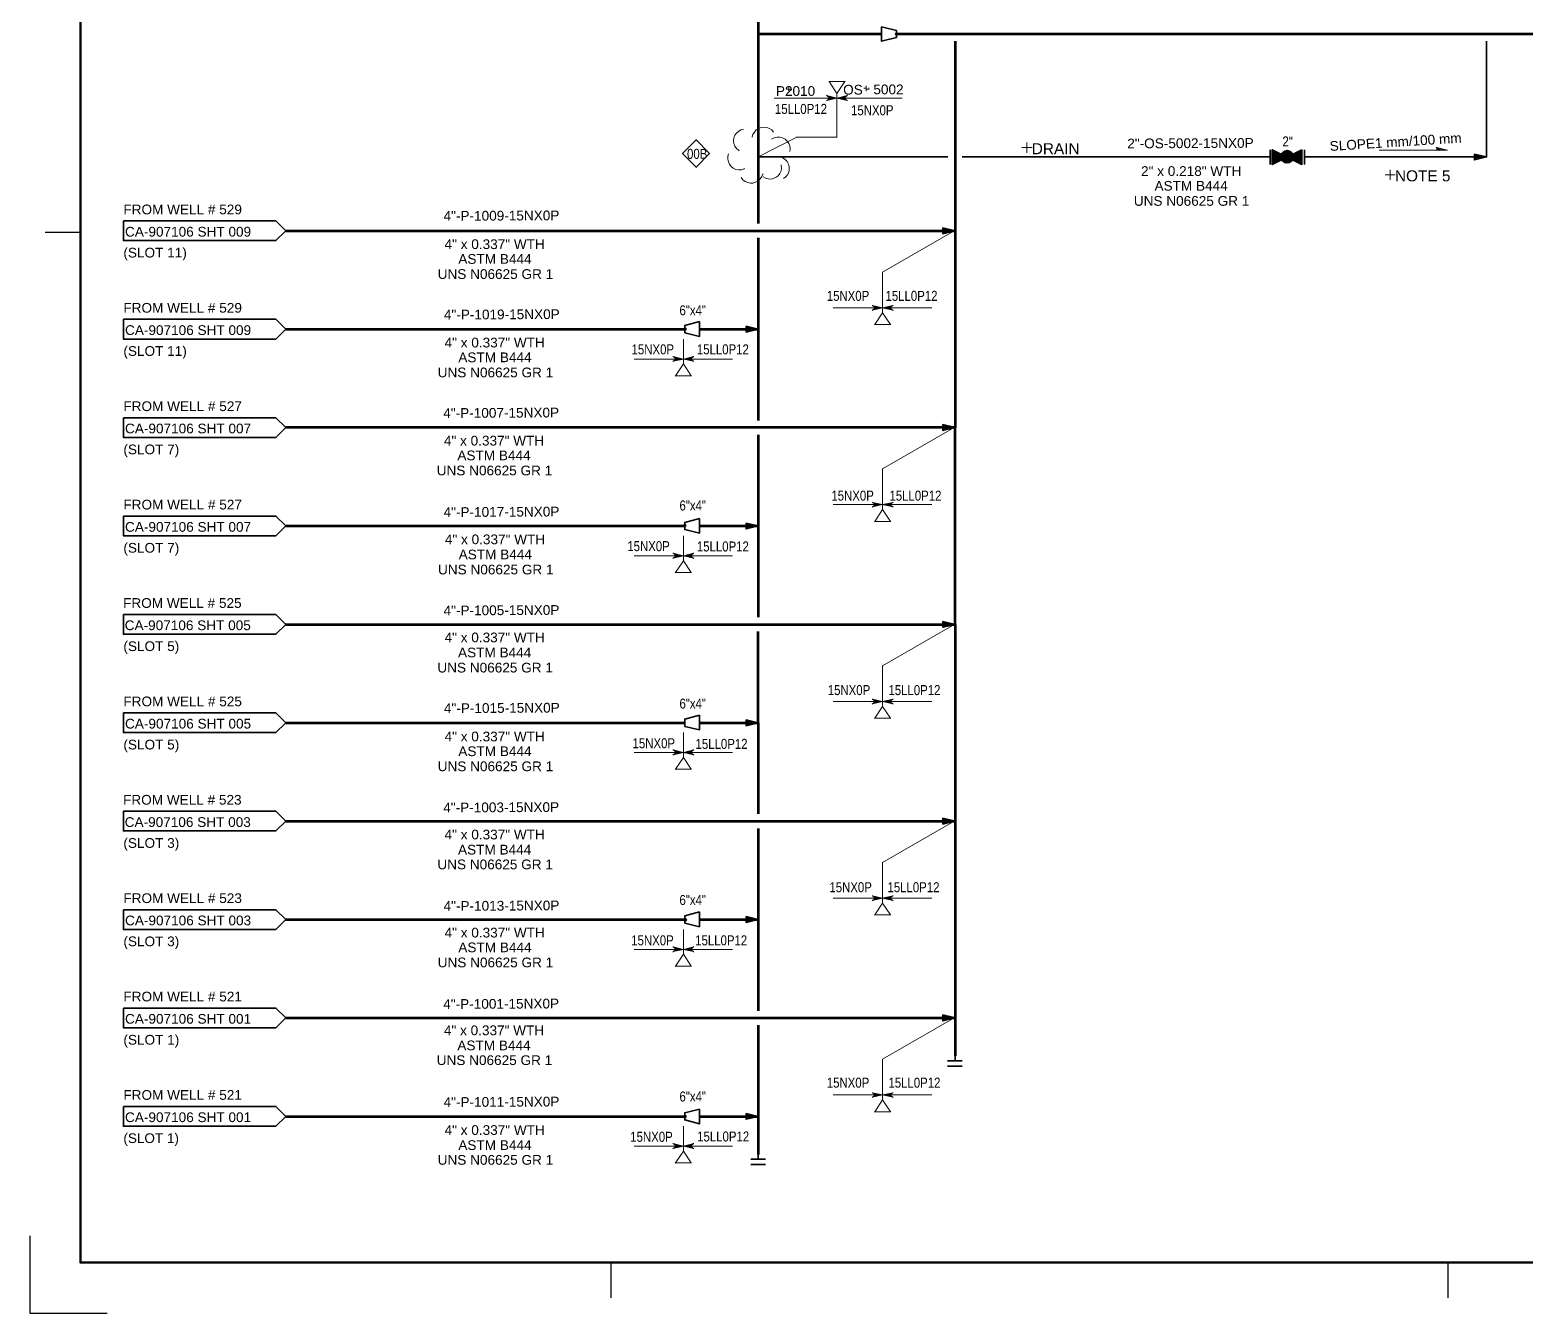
# Model space of a CAD drawing. Header units: millimetres. Extents: x 0 to 1016, y 0 to 711.
# Drawn here: x 0 to 385.9, y 0.2 to 331.4 of the extents above; entities that cross this region are included whole.
import ezdxf

# ---------------------------------------------------------------- set-up
doc = ezdxf.new("R2010")
doc.units = ezdxf.units.MM
for name, color, linetype in [('PDF_Geometry', 7, 'Continuous'), ('PDF_Solid Fills', 7, 'Continuous'), ('PDF_Text', 7, 'Continuous')]:
    doc.layers.add(name, color=color, linetype=linetype)
doc.styles.add('PDF Arial Narrow', font='ARIALN.TTF')
doc.styles.add('PDF Helvetica', font='arial.ttf')

msp = doc.modelspace()

# ---------------------------------------------------------------- hatches: boundary and pattern name
at = {"layer": 'PDF_Solid Fills', "transparency": 33554559}
for points in [[(323.1, 297.93), (320.64, 296.66), (320.64, 300.47), (323.1, 299.29), (322.93, 298.86), (322.93, 298.36)], [(323.1, 297.93), (322.93, 298.36), (322.93, 298.86), (323.1, 299.29), (324.45, 298.61)], [(323.1, 299.29), (323.35, 299.71), (323.77, 300.05), (324.28, 300.22), (324.7, 300.22), (325.21, 300.05), (325.64, 299.71), (325.89, 299.29), (324.45, 298.61)], [(323.26, 299.2), (323.1, 298.78), (323.1, 298.36), (323.26, 298.02), (323.94, 298.36), (323.86, 298.61), (323.94, 298.86)], [(325.89, 297.93), (325.64, 297.51), (325.21, 297.17), (324.7, 297), (324.28, 297), (323.77, 297.17), (323.35, 297.51), (323.1, 297.93), (324.45, 298.61)], [(325.04, 298.86), (324.79, 299.12), (324.45, 299.2), (324.2, 299.12), (323.94, 298.86), (323.26, 299.2), (323.6, 299.63), (324.03, 299.88), (324.45, 299.96), (324.96, 299.88), (325.38, 299.63), (325.72, 299.2)], [(323.94, 298.36), (324.2, 298.1), (324.45, 298.02), (324.79, 298.1), (325.04, 298.36), (325.72, 298.02), (325.38, 297.59), (324.96, 297.34), (324.45, 297.26), (324.03, 297.34), (323.6, 297.59), (323.26, 298.02)], [(325.04, 298.86), (324.45, 298.61), (323.94, 298.86), (324.2, 299.12), (324.45, 299.2), (324.79, 299.12)], [(324.45, 298.61), (323.94, 298.36), (324.2, 298.1), (324.45, 298.02), (324.79, 298.1), (325.04, 298.36)], [(325.89, 299.29), (326.06, 298.86), (326.06, 298.36), (325.89, 297.93), (324.45, 298.61)], [(325.72, 298.02), (325.89, 298.36), (325.89, 298.78), (325.72, 299.2), (325.04, 298.86), (325.13, 298.61), (325.04, 298.36)], [(325.89, 297.93), (328.26, 296.66), (328.26, 300.47), (325.89, 299.29), (326.06, 298.86), (326.06, 298.36)]]:
    msp.add_hatch(color=256, dxfattribs=at).paths.add_polyline_path(points)
at = {"layer": 'PDF_Solid Fills', "true_color": 0xffffff, "transparency": 33554559}
msp.add_hatch(color=7, dxfattribs=at).paths.add_polyline_path([(325.89, 297.93), (325.64, 297.51), (325.21, 297.17), (324.7, 297), (324.28, 297), (323.77, 297.17), (323.35, 297.51), (323.1, 297.93), (324.45, 298.61)])

# ---------------------------------------------------------------- linework, layer by layer
at = {"layer": 'PDF_Geometry', "lineweight": 50}
msp.add_lwpolyline([(1002.98, 698.16), (13.04, 698.16), (13.04, 13.19), (1002.98, 13.19)], close=True, dxfattribs=at)
at = {"layer": 'PDF_Geometry', "lineweight": 70}
for points in [[(187.96, 431.96), (187.96, 330.36), (219.8, 330.36)], [(187.96, 330.36), (187.96, 298.61), (187.96, 281.42)], [(223.61, 330.36), (406.41, 330.36), (406.41, 142.4), (496.58, 142.4)], [(238.77, 328.5), (238.77, 279.56)], [(66.04, 279.56), (238.77, 279.56), (238.77, 228.76), (66.04, 228.76)], [(187.96, 277.7), (187.96, 254.16)], [(66.04, 254.16), (169, 254.16)], [(172.81, 254.16), (187.96, 254.16), (187.96, 230.62)], [(66.04, 177.96), (238.77, 177.96), (238.77, 228.76)], [(187.96, 226.9), (187.96, 203.36)], [(66.04, 203.36), (169, 203.36)], [(172.81, 203.36), (187.96, 203.36), (187.96, 179.82)], [(238.77, 177.96), (238.77, 127.16)], [(172.81, 152.56), (187.96, 152.56), (187.96, 176.09)], [(66.04, 152.56), (169, 152.56)], [(187.96, 152.56), (187.96, 129.02)], [(66.04, 127.16), (238.77, 127.16), (238.77, 76.35), (238.77, 66.53)], [(187.96, 125.29), (187.96, 101.76)], [(66.04, 101.76), (169, 101.76)], [(172.81, 101.76), (187.96, 101.76), (187.96, 78.22)], [(66.04, 76.35), (238.77, 76.35)], [(187.96, 74.49), (187.96, 50.95)], [(66.04, 50.95), (169, 50.95)], [(172.81, 50.95), (187.96, 50.95), (187.96, 41.13)]]:
    msp.add_lwpolyline(points, dxfattribs=at)
at = {"layer": 'PDF_Geometry', "lineweight": 35}
for points in [[(219.8, 332.22), (219.8, 328.5), (223.61, 329.43), (223.61, 331.29)], [(223.86, 330.36), (223.78, 330.19), (223.61, 330.11), (223.44, 330.19), (223.36, 330.36), (223.44, 330.53), (223.61, 330.61), (223.78, 330.53)], [(188.05, 298.61), (187.96, 298.53), (187.88, 298.61), (187.96, 298.69)], [(188.05, 298.61), (187.96, 298.53), (187.88, 298.53), (187.88, 298.69), (187.96, 298.69)], [(328.26, 300.47), (320.64, 296.66), (320.64, 300.47), (328.26, 296.66)], [(372.8, 299.37), (372.8, 297.85), (375.93, 298.61)], [(24.13, 282.1), (63.5, 282.1), (66.04, 279.56), (63.5, 277.02), (24.13, 277.02)], [(235.63, 280.32), (235.63, 278.8), (238.77, 279.56)], [(238.85, 279.56), (238.77, 279.47), (238.68, 279.47), (238.68, 279.64), (238.77, 279.64)], [(238.85, 279.56), (238.77, 279.47), (238.68, 279.56), (238.77, 279.64)], [(24.13, 256.7), (63.5, 256.7), (66.04, 254.16), (63.5, 251.62), (24.13, 251.62)], [(172.81, 256.11), (172.81, 252.3), (169, 253.23), (169, 255.09)], [(184.83, 254.92), (184.83, 253.4), (187.96, 254.16)], [(169.34, 254.16), (169.25, 253.99), (169.08, 253.9), (168.91, 253.99), (168.83, 254.16), (168.91, 254.33), (169.08, 254.41), (169.25, 254.33)], [(169.08, 254.16), (169, 254.07), (168.91, 254.16), (169, 254.24)], [(188.05, 254.16), (187.96, 254.07), (187.88, 254.07), (187.88, 254.24), (187.96, 254.24)], [(188.05, 254.16), (187.96, 254.07), (187.88, 254.16), (187.96, 254.24)], [(24.13, 231.3), (63.5, 231.3), (66.04, 228.76), (63.5, 226.22), (24.13, 226.22)], [(235.63, 229.52), (235.63, 228), (238.77, 228.76)], [(238.85, 228.76), (238.77, 228.67), (238.68, 228.67), (238.68, 228.84), (238.77, 228.84)], [(238.85, 228.76), (238.77, 228.67), (238.68, 228.76), (238.77, 228.84)], [(24.13, 205.9), (63.5, 205.9), (66.04, 203.36), (63.5, 200.82), (24.13, 200.82)], [(172.81, 205.31), (172.81, 201.5), (169, 202.43), (169, 204.29)], [(169.25, 203.44), (169.17, 203.27), (169, 203.19), (168.83, 203.27), (168.74, 203.44), (168.83, 203.61), (169, 203.7), (169.17, 203.61)], [(169.08, 203.36), (169, 203.27), (168.91, 203.36), (169, 203.44)], [(184.83, 204.12), (184.83, 202.6), (187.96, 203.36)], [(188.05, 203.36), (187.96, 203.27), (187.88, 203.36), (187.96, 203.44)], [(24.13, 180.5), (63.5, 180.5), (66.04, 177.96), (63.5, 175.42), (24.13, 175.42)], [(235.63, 178.72), (235.63, 177.2), (238.77, 177.96)], [(238.85, 177.96), (238.77, 177.87), (238.68, 177.96), (238.77, 178.04)], [(238.85, 177.96), (238.77, 177.87), (238.68, 177.87), (238.68, 178.04), (238.77, 178.04)], [(24.13, 155.1), (63.5, 155.1), (66.04, 152.56), (63.5, 150.02), (24.13, 150.02)], [(172.81, 154.5), (172.81, 150.69), (169, 151.63), (169, 153.49)], [(169.08, 152.56), (169, 152.47), (168.91, 152.56), (169, 152.64)], [(184.83, 153.32), (184.83, 151.79), (187.96, 152.56)], [(188.05, 152.56), (187.96, 152.47), (187.88, 152.56), (187.96, 152.64)], [(24.13, 129.7), (63.5, 129.7), (66.04, 127.16), (63.5, 124.62), (24.13, 124.62)], [(235.63, 127.92), (235.63, 126.39), (238.77, 127.16)], [(238.85, 127.16), (238.77, 127.07), (238.68, 127.07), (238.68, 127.24), (238.77, 127.24)], [(238.85, 127.16), (238.77, 127.07), (238.68, 127.16), (238.77, 127.24)], [(24.13, 104.3), (63.5, 104.3), (66.04, 101.76), (63.5, 99.22), (24.13, 99.22)], [(169.42, 101.67), (169.34, 101.5), (169.17, 101.42), (169, 101.5), (168.91, 101.67), (169, 101.84), (169.17, 101.92), (169.34, 101.84)], [(169.08, 101.76), (169, 101.67), (168.91, 101.76), (169, 101.84)], [(172.81, 103.7), (172.81, 99.89), (169, 100.82), (169, 102.69)], [(184.83, 102.52), (184.83, 100.99), (187.96, 101.76)], [(188.05, 101.76), (187.96, 101.67), (187.88, 101.67), (187.88, 101.84), (187.96, 101.84)], [(188.05, 101.76), (187.96, 101.67), (187.88, 101.76), (187.96, 101.84)], [(24.13, 78.89), (63.5, 78.89), (66.04, 76.35), (63.5, 73.81), (24.13, 73.81)], [(235.63, 77.12), (235.63, 75.59), (238.77, 76.35)], [(238.85, 76.35), (238.77, 76.27), (238.68, 76.35), (238.77, 76.44)], [(238.85, 76.35), (238.77, 76.27), (238.68, 76.27), (238.68, 76.44), (238.77, 76.44)], [(24.13, 53.49), (63.5, 53.49), (66.04, 50.95), (63.5, 48.41), (24.13, 48.41)], [(169.34, 50.95), (169.25, 50.7), (168.91, 50.7), (168.83, 50.95), (168.91, 51.12), (169.08, 51.21), (169.25, 51.12)], [(169.08, 50.95), (169, 50.87), (168.91, 50.95), (169, 51.04)], [(172.81, 52.82), (172.81, 49.01), (169, 50.02), (169, 51.89)], [(184.83, 51.72), (184.83, 50.19), (187.96, 50.95)], [(188.05, 50.95), (187.96, 50.87), (187.88, 50.95), (187.96, 51.04)]]:
    msp.add_lwpolyline(points, close=True, dxfattribs=at)
for points in [[(187.96, 330.36), (187.96, 330.36)], [(219.8, 330.36), (219.8, 330.36)], [(223.61, 330.36), (223.61, 330.36)], [(328.94, 298.61), (330.21, 298.61), (375.93, 298.61), (375.93, 328.5)], [(187.96, 298.61), (187.96, 298.61)], [(187.96, 298.61), (236.9, 298.61)], [(187.96, 298.61), (187.96, 298.61)], [(320.05, 298.61), (318.78, 298.61), (240.63, 298.61)], [(318.78, 298.61), (318.78, 298.61)], [(320.05, 300.47), (320.05, 296.66)], [(320.64, 298.61), (320.64, 298.61)], [(328.26, 298.61), (328.26, 298.61)], [(328.94, 296.66), (328.94, 300.47)], [(330.21, 298.61), (330.21, 298.61)], [(238.77, 279.56), (238.77, 279.56)], [(169, 254.16), (169, 254.16)], [(172.81, 254.16), (172.81, 254.16)], [(187.96, 254.16), (187.96, 254.16)], [(238.77, 228.76), (238.77, 228.76)], [(169, 203.36), (169, 203.36)], [(172.81, 203.36), (172.81, 203.36)], [(188.05, 203.36), (187.96, 203.27), (187.88, 203.27), (187.88, 203.44), (187.96, 203.44), (188.13, 203.36)], [(187.96, 203.36), (187.96, 203.36)], [(238.77, 177.96), (238.77, 177.96)], [(169, 152.56), (169, 152.56)], [(172.81, 152.56), (172.81, 152.56)], [(188.05, 152.56), (187.96, 152.47), (187.88, 152.47), (187.88, 152.64), (187.96, 152.64), (188.13, 152.56)], [(187.96, 152.56), (187.96, 152.56)], [(238.77, 127.16), (238.77, 127.16)], [(169, 101.76), (169, 101.76)], [(172.81, 101.76), (172.81, 101.76)], [(187.96, 101.76), (187.96, 101.76)], [(238.77, 76.35), (238.77, 76.35)], [(238.77, 65.26), (238.77, 66.53)], [(238.77, 66.53), (238.77, 66.53)], [(236.82, 65.26), (240.63, 65.26)], [(236.82, 63.91), (240.63, 63.91)], [(238.77, 64.59), (238.77, 64.59)], [(238.77, 64.59), (238.77, 64.59)], [(169, 50.95), (169, 50.95)], [(172.81, 50.95), (172.81, 50.95)], [(188.05, 50.95), (187.96, 50.87), (187.88, 50.87), (187.88, 51.04), (187.96, 51.04), (188.13, 50.95)], [(187.96, 50.95), (187.96, 50.95)], [(186.02, 39.86), (189.83, 39.86)], [(187.96, 39.86), (187.96, 41.13)], [(187.96, 41.13), (187.96, 41.13)], [(187.96, 39.19), (187.96, 39.19)], [(187.96, 39.19), (187.96, 39.19)], [(186.02, 38.51), (189.83, 38.51)]]:
    msp.add_lwpolyline(points, dxfattribs=at)
at = {"layer": 'PDF_Geometry', "color": 7, "lineweight": 9, "true_color": 0xffffff}
for points in [[(195.84, 316.81), (195.84, 315.46)], [(215.82, 316.98), (215.82, 315.63)], [(195.16, 316.14), (195.92, 316.14)], [(196.43, 316.14), (196.43, 316.22)], [(215.23, 316.39), (215.9, 316.39)], [(216.41, 316.39), (216.58, 316.39)], [(256.04, 301.07), (258.66, 301.07)], [(257.31, 302.34), (257.31, 299.71)], [(349.77, 294.04), (352.39, 294.04)], [(351.04, 295.31), (351.04, 292.68)]]:
    msp.add_lwpolyline(points, dxfattribs=at)
at = {"layer": 'PDF_Geometry', "lineweight": 9}
for points in [[(210.32, 318.08), (206.17, 318.08)], [(206.25, 318.08), (208.28, 315.04), (208.37, 314.95)], [(210.4, 318.17), (210.32, 318.08), (208.28, 315.04), (208.28, 313.68)], [(192.11, 313.77), (208.37, 313.77), (208.28, 313.77), (205.66, 314.44)], [(206.42, 313.77), (205.66, 314.44), (205.58, 314.53)], [(208.28, 313.77), (205.66, 313.17), (205.58, 313.17)], [(205.66, 313.17), (206.42, 313.77), (206.51, 313.85)], [(225.13, 313.77), (208.2, 313.77), (208.28, 313.77), (210.91, 314.44)], [(208.28, 303.61), (208.28, 313.77), (210.91, 313.17), (210.99, 313.17)], [(210.91, 313.17), (210.15, 313.77), (210.06, 313.85)], [(210.15, 313.77), (210.91, 314.44), (210.99, 314.53)], [(184.15, 305.81), (183.48, 305.64), (182.88, 305.21), (182.38, 304.79), (181.95, 304.2), (181.7, 303.52), (181.61, 302.76), (181.7, 302.08), (181.95, 301.4), (182.38, 300.81), (182.97, 300.3), (183.05, 300.22)], [(191.94, 305.04), (191.44, 305.64), (190.84, 305.98), (190.17, 306.23), (189.49, 306.31), (188.73, 306.23), (188.05, 305.98), (187.46, 305.64), (187.03, 305.04), (186.61, 304.45), (186.44, 303.77), (186.36, 303.69)], [(171.96, 303.01), (168.41, 299.54), (168.32, 299.46)], [(175.43, 299.54), (171.96, 303.01), (171.88, 303.1)], [(187.96, 298.61), (197.96, 303.69), (198.04, 303.77)], [(196.09, 300.05), (196.18, 300.73), (196.09, 301.49), (195.84, 302.08), (195.42, 302.67), (194.91, 303.18), (194.23, 303.52), (193.55, 303.69), (192.88, 303.69), (192.11, 303.52), (191.52, 303.27), (191.44, 303.18)], [(198.12, 303.69), (208.37, 303.69)], [(365.77, 300.39), (363.06, 301.07), (362.97, 301.07)], [(363.06, 301.07), (363.91, 300.39), (363.99, 300.3)], [(168.41, 299.54), (171.96, 295.99), (172.05, 295.9)], [(171.96, 295.99), (175.43, 299.54), (175.52, 299.63)], [(180.26, 299.46), (180.09, 298.78), (180.09, 298.02), (180.26, 297.34), (180.51, 296.75), (180.94, 296.15), (181.53, 295.73), (182.21, 295.39), (182.88, 295.31), (183.65, 295.31), (184.32, 295.56), (184.41, 295.65)], [(188.05, 298.61), (187.96, 298.53), (187.88, 298.61), (187.96, 298.69), (188.05, 298.61), (188.13, 298.53)], [(194.48, 293.02), (195.08, 293.45), (195.5, 294.04), (195.84, 294.63), (195.92, 295.39), (195.92, 296.07), (195.75, 296.75), (195.42, 297.42), (194.91, 297.93), (194.31, 298.36), (193.64, 298.61), (193.55, 298.69)], [(348.24, 300.39), (365.85, 300.39)], [(183.56, 293.28), (183.98, 292.68), (184.58, 292.26), (185.25, 292.01), (185.93, 291.84), (186.61, 291.84), (187.29, 292.09), (187.96, 292.43), (188.47, 292.94), (188.9, 293.53), (189.15, 294.21), (189.23, 294.29)], [(189.23, 293.45), (189.83, 293.11), (190.5, 292.94), (191.27, 292.85), (191.94, 293.02), (192.62, 293.36), (193.13, 293.78), (193.55, 294.38), (193.89, 295.05), (193.98, 295.73), (193.89, 296.49), (193.89, 296.58)], [(220.05, 268.89), (238.68, 279.64), (238.77, 279.73)], [(220.05, 268.98), (220.05, 259.66), (222.68, 260.26), (222.76, 260.26)], [(207.35, 259.66), (220.14, 259.66), (220.05, 259.66), (217.43, 259.07)], [(220.05, 259.66), (217.43, 260.26), (217.34, 260.26)], [(218.19, 259.66), (217.43, 259.07), (217.34, 258.98)], [(217.43, 260.26), (218.19, 259.66), (218.28, 259.58)], [(217.94, 255.26), (218.02, 255.34), (220.05, 258.39), (220.05, 259.75)], [(232.75, 259.66), (219.97, 259.66), (220.05, 259.66), (222.68, 259.07)], [(222.68, 260.26), (221.83, 259.66), (221.75, 259.58)], [(221.83, 259.66), (222.68, 259.07), (222.76, 258.98)], [(218.02, 255.34), (222.17, 255.34)], [(222.09, 255.34), (220.05, 258.39), (219.97, 258.48)], [(168.66, 251.62), (168.66, 246.45), (166.04, 247.13), (165.95, 247.13)], [(166.04, 247.13), (166.88, 246.45), (166.97, 246.37)], [(168.66, 246.45), (171.28, 247.13), (171.37, 247.13)], [(171.28, 247.13), (170.52, 246.45), (170.44, 246.37)], [(155.96, 246.45), (168.74, 246.45), (168.66, 246.45), (166.04, 245.86)], [(166.88, 246.45), (166.04, 245.86), (165.95, 245.78)], [(166.54, 242.05), (166.63, 242.14), (168.66, 245.18), (168.66, 246.54)], [(181.36, 246.45), (168.58, 246.45), (168.66, 246.45), (171.28, 245.86)], [(170.69, 242.14), (168.66, 245.18), (168.58, 245.27)], [(170.52, 246.45), (171.28, 245.86), (171.37, 245.78)], [(166.63, 242.14), (170.78, 242.14)], [(220.05, 218.09), (238.68, 228.84), (238.77, 228.93)], [(220.05, 218.17), (220.05, 208.86), (222.68, 209.45), (222.76, 209.45)], [(207.35, 208.86), (220.14, 208.86), (220.05, 208.86), (217.43, 208.27)], [(220.05, 208.86), (217.43, 209.45), (217.34, 209.45)], [(218.19, 208.86), (217.43, 208.27), (217.34, 208.18)], [(217.43, 209.45), (218.19, 208.86), (218.28, 208.78)], [(217.94, 204.46), (218.02, 204.54), (220.05, 207.59), (220.05, 208.95)], [(232.75, 208.86), (219.97, 208.86), (220.05, 208.86), (222.68, 208.27)], [(222.68, 209.45), (221.83, 208.86), (221.75, 208.78)], [(221.83, 208.86), (222.68, 208.27), (222.76, 208.18)], [(218.02, 204.54), (222.17, 204.54)], [(222.09, 204.54), (220.05, 207.59), (219.97, 207.68)], [(168.66, 200.82), (168.66, 195.65), (166.04, 196.33), (165.95, 196.33)], [(155.96, 195.65), (168.74, 195.65), (168.66, 195.65), (166.04, 195.06)], [(166.88, 195.65), (166.04, 195.06), (165.95, 194.98)], [(166.04, 196.33), (166.88, 195.65), (166.97, 195.57)], [(166.54, 191.25), (166.63, 191.33), (168.66, 194.38), (168.66, 195.74)], [(181.36, 195.65), (168.58, 195.65), (168.66, 195.65), (171.28, 195.06)], [(170.69, 191.33), (168.66, 194.38), (168.58, 194.47)], [(168.66, 195.65), (171.28, 196.33), (171.37, 196.33)], [(171.28, 196.33), (170.52, 195.65), (170.44, 195.57)], [(170.52, 195.65), (171.28, 195.06), (171.37, 194.98)], [(166.63, 191.33), (170.78, 191.33)], [(220.05, 167.29), (238.68, 178.04), (238.77, 178.13)], [(220.05, 167.37), (220.05, 158.06), (222.68, 158.65), (222.76, 158.65)], [(220.05, 158.06), (217.43, 158.65), (217.34, 158.65)], [(217.43, 158.65), (218.19, 158.06), (218.28, 157.98)], [(222.68, 158.65), (221.83, 158.06), (221.75, 157.98)], [(207.35, 158.06), (220.14, 158.06), (220.05, 158.06), (217.43, 157.47)], [(218.19, 158.06), (217.43, 157.47), (217.34, 157.38)], [(217.94, 153.66), (218.02, 153.74), (220.05, 156.79), (220.05, 158.14)], [(232.75, 158.06), (219.97, 158.06), (220.05, 158.06), (222.68, 157.47)], [(222.09, 153.74), (220.05, 156.79), (219.97, 156.87)], [(221.83, 158.06), (222.68, 157.47), (222.76, 157.38)], [(218.02, 153.74), (222.17, 153.74)], [(168.66, 150.02), (168.66, 144.85), (166.04, 145.53), (165.95, 145.53)], [(155.96, 144.85), (168.74, 144.85), (168.66, 144.85), (166.04, 144.26)], [(166.88, 144.85), (166.04, 144.26), (165.95, 144.17)], [(166.04, 145.53), (166.88, 144.85), (166.97, 144.77)], [(166.54, 140.45), (166.63, 140.53), (168.66, 143.58), (168.66, 144.94)], [(181.36, 144.85), (168.58, 144.85), (168.66, 144.85), (171.28, 144.26)], [(170.69, 140.53), (168.66, 143.58), (168.58, 143.67)], [(168.66, 144.85), (171.28, 145.53), (171.37, 145.53)], [(171.28, 145.53), (170.52, 144.85), (170.44, 144.77)], [(170.52, 144.85), (171.28, 144.26), (171.37, 144.17)], [(166.63, 140.53), (170.78, 140.53)], [(220.05, 116.49), (238.68, 127.24), (238.77, 127.33)], [(220.05, 116.57), (220.05, 107.26), (222.68, 107.85), (222.76, 107.85)], [(207.35, 107.26), (220.14, 107.26), (220.05, 107.26), (217.43, 106.67)], [(220.05, 107.26), (217.43, 107.85), (217.34, 107.85)], [(218.19, 107.26), (217.43, 106.67), (217.34, 106.58)], [(217.43, 107.85), (218.19, 107.26), (218.28, 107.17)], [(217.94, 102.86), (218.02, 102.94), (220.05, 105.99), (220.05, 107.34)], [(232.75, 107.26), (219.97, 107.26), (220.05, 107.26), (222.68, 106.67)], [(222.09, 102.94), (220.05, 105.99), (219.97, 106.07)], [(222.68, 107.85), (221.83, 107.26), (221.75, 107.17)], [(221.83, 107.26), (222.68, 106.67), (222.76, 106.58)], [(218.02, 102.94), (222.17, 102.94)], [(168.66, 99.22), (168.66, 94.05), (166.04, 94.73), (165.95, 94.73)], [(155.96, 94.05), (168.74, 94.05), (168.66, 94.05), (166.04, 93.46)], [(166.88, 94.05), (166.04, 93.46), (165.95, 93.37)], [(166.04, 94.73), (166.88, 94.05), (166.97, 93.97)], [(166.54, 89.65), (166.63, 89.73), (168.66, 92.78), (168.66, 94.14)], [(181.36, 94.05), (168.58, 94.05), (168.66, 94.05), (171.28, 93.46)], [(170.69, 89.73), (168.66, 92.78), (168.58, 92.87)], [(168.66, 94.05), (171.28, 94.73), (171.37, 94.73)], [(171.28, 94.73), (170.52, 94.05), (170.44, 93.97)], [(170.52, 94.05), (171.28, 93.46), (171.37, 93.37)], [(166.63, 89.73), (170.78, 89.73)], [(220.05, 65.69), (238.68, 76.44), (238.77, 76.52)], [(220.05, 65.77), (220.05, 56.46), (222.68, 57.05), (222.76, 57.05)], [(207.35, 56.46), (220.14, 56.46), (220.05, 56.46), (217.43, 55.87)], [(220.05, 56.46), (217.43, 57.05), (217.34, 57.05)], [(218.19, 56.46), (217.43, 55.87), (217.34, 55.78)], [(217.43, 57.05), (218.19, 56.46), (218.28, 56.37)], [(217.94, 52.05), (218.02, 52.14), (220.05, 55.19), (220.05, 56.54)], [(232.75, 56.46), (219.97, 56.46), (220.05, 56.46), (222.68, 55.87)], [(222.09, 52.14), (220.05, 55.19), (219.97, 55.27)], [(222.68, 57.05), (221.83, 56.46), (221.75, 56.37)], [(221.83, 56.46), (222.68, 55.87), (222.76, 55.78)], [(218.02, 52.14), (222.17, 52.14)], [(168.66, 48.41), (168.66, 43.25), (166.04, 43.93), (165.95, 43.93)], [(155.96, 43.25), (168.74, 43.25), (168.66, 43.25), (166.04, 42.66)], [(166.88, 43.25), (166.04, 42.66), (165.95, 42.57)], [(166.04, 43.93), (166.88, 43.25), (166.97, 43.16)], [(166.54, 38.85), (166.63, 38.93), (168.66, 41.98), (168.66, 43.33)], [(181.36, 43.25), (168.58, 43.25), (168.66, 43.25), (171.28, 42.66)], [(168.66, 43.25), (171.28, 43.93), (171.37, 43.93)], [(171.28, 43.93), (170.52, 43.25), (170.44, 43.16)], [(170.52, 43.25), (171.28, 42.66), (171.37, 42.57)], [(166.63, 38.93), (170.78, 38.93)], [(170.69, 38.93), (168.66, 41.98), (168.58, 42.06)]]:
    msp.add_lwpolyline(points, dxfattribs=at)
at = {"layer": 'PDF_Geometry', "lineweight": 18}
for points in [[(363.06, 301.07), (363.06, 300.39)], [(363.06, 300.81), (363.57, 300.39)], [(363.65, 300.73), (365.09, 300.47)]]:
    msp.add_lwpolyline(points, dxfattribs=at)
at = {"layer": 'PDF_Geometry', "lineweight": 25}
for points in [[(13.04, 279.14), (3.98, 279.14)], [(0, 20.13), (0, 0.15), (19.98, 0.15)], [(150.03, 4.13), (150.03, 13.19)], [(366.02, 4.13), (366.02, 13.19)]]:
    msp.add_lwpolyline(points, dxfattribs=at)
at = {"layer": 'PDF_Geometry', "lineweight": 35}
msp.add_circle((324.47, 298.66), 1.59, dxfattribs=at)
at = {"layer": 'PDF_Solid Fills', "lineweight": 9, "transparency": 33554559}
for points in [[(208.28, 313.77), (205.66, 313.17), (205.66, 314.44), (206.42, 313.77)], [(208.28, 313.77), (210.91, 313.17), (210.91, 314.44), (210.15, 313.77)], [(220.05, 259.66), (217.43, 260.26), (217.43, 259.07), (218.19, 259.66)], [(220.05, 259.66), (222.68, 260.26), (222.68, 259.07), (221.83, 259.66)], [(166.04, 245.86), (168.66, 246.45), (166.88, 246.45), (166.04, 247.13)], [(171.28, 245.86), (168.66, 246.45), (170.52, 246.45), (171.28, 247.13)], [(220.05, 208.86), (217.43, 209.45), (217.43, 208.27), (218.19, 208.86)], [(220.05, 208.86), (222.68, 209.45), (222.68, 208.27), (221.83, 208.86)], [(166.04, 195.06), (168.66, 195.65), (166.88, 195.65), (166.04, 196.33)], [(171.28, 195.06), (168.66, 195.65), (170.52, 195.65), (171.28, 196.33)], [(220.05, 158.06), (217.43, 158.65), (217.43, 157.47), (218.19, 158.06)], [(220.05, 158.06), (222.68, 158.65), (222.68, 157.47), (221.83, 158.06)], [(166.04, 144.26), (168.66, 144.85), (166.88, 144.85), (166.04, 145.53)], [(171.28, 144.26), (168.66, 144.85), (170.52, 144.85), (171.28, 145.53)], [(220.05, 107.26), (217.43, 107.85), (217.43, 106.67), (218.19, 107.26)], [(220.05, 107.26), (222.68, 107.85), (222.68, 106.67), (221.83, 107.26)], [(166.04, 93.46), (168.66, 94.05), (166.88, 94.05), (166.04, 94.73)], [(171.28, 93.46), (168.66, 94.05), (170.52, 94.05), (171.28, 94.73)], [(220.05, 56.46), (217.43, 57.05), (217.43, 55.87), (218.19, 56.46)], [(220.05, 56.46), (222.68, 57.05), (222.68, 55.87), (221.83, 56.46)], [(166.04, 42.66), (168.66, 43.25), (166.88, 43.25), (166.04, 43.93)], [(171.28, 42.66), (168.66, 43.25), (170.52, 43.25), (171.28, 43.93)]]:
    msp.add_solid(points, dxfattribs=at)
at = {"layer": 'PDF_Solid Fills', "color": 7, "lineweight": 35, "true_color": 0xffffff, "transparency": 33554559}
msp.add_solid([(324.45, 298.61), (323.94, 298.36), (323.94, 298.86), (323.86, 298.61)], dxfattribs=at)
at = {"layer": 'PDF_Solid Fills', "lineweight": 35, "transparency": 33554559}
for points in [[(324.45, 298.61), (323.94, 298.36), (323.94, 298.86), (323.86, 298.61)], [(325.04, 298.86), (324.45, 298.61), (325.13, 298.61), (325.04, 298.36)], [(375.93, 298.61), (372.8, 299.37), (372.8, 297.85)], [(238.77, 279.56), (235.63, 280.32), (235.63, 278.8)], [(187.96, 254.16), (184.83, 254.92), (184.83, 253.4)], [(238.77, 228.76), (235.63, 229.52), (235.63, 228)], [(187.96, 203.36), (184.83, 204.12), (184.83, 202.6)], [(238.77, 177.96), (235.63, 178.72), (235.63, 177.2)], [(187.96, 152.56), (184.83, 153.32), (184.83, 151.79)], [(238.77, 127.16), (235.63, 127.92), (235.63, 126.39)], [(187.96, 101.76), (184.83, 102.52), (184.83, 100.99)], [(238.77, 76.35), (235.63, 77.12), (235.63, 75.59)], [(187.96, 50.95), (184.83, 51.72), (184.83, 50.19)]]:
    msp.add_solid(points, dxfattribs=at)

# ---------------------------------------------------------------- texts
at = {"layer": 'PDF_Text', "attachment_point": 4}
for s, insert, char_height, style in [('P2010', (192.53, 315.62), 2.51, 'PDF Helvetica'), ('OS', (209.89, 315.96), 2.51, 'PDF Helvetica'), ('5002', (217.68, 316.04), 2.51, 'PDF Helvetica'), ('-', (195.83, 316.24), 2.57, 'PDF Arial Narrow'), ('-', (215.82, 316.41), 2.57, 'PDF Arial Narrow'), ('15LL0P12', (192.28, 311), 2.569, 'PDF Arial Narrow'), ('15NX0P', (211.92, 310.66), 2.569, 'PDF Arial Narrow'), ('DRAIN', (258.57, 300.75), 2.837, 'PDF Helvetica'), ('2"', (323.26, 302.61), 2.569, 'PDF Arial Narrow'), ('00B', (169.59, 299.4), 2.569, 'PDF Arial Narrow'), ('2" x 0.218" WTH', (286.77, 294.96), 2.5098, 'PDF Helvetica'), ('NOTE 5', (352.3, 293.72), 2.837, 'PDF Helvetica'), ('ASTM B444', (290.24, 291.15), 2.51, 'PDF Helvetica'), ('FROM WELL # 529', (24.13, 285.05), 2.5098, 'PDF Helvetica'), ('UNS N06625 GR 1', (284.9, 287.25), 2.5098, 'PDF Helvetica'), ('CA-907106 SHT 009', (24.55, 279.3), 2.5098, 'PDF Helvetica'), ('(SLOT 11)', (24.13, 273.54), 2.51, 'PDF Helvetica'), ('4" x 0.337" WTH', (107.02, 276.08), 2.5098, 'PDF Helvetica'), ('ASTM B444', (110.57, 272.27), 2.51, 'PDF Helvetica'), ('UNS N06625 GR 1', (105.24, 268.37), 2.5098, 'PDF Helvetica'), ('15NX0P', (205.66, 262.74), 2.569, 'PDF Arial Narrow'), ('15LL0P12', (220.81, 262.74), 2.569, 'PDF Arial Narrow'), ('FROM WELL # 529', (24.13, 259.65), 2.5098, 'PDF Helvetica'), ('6"x4"', (167.64, 259.01), 2.569, 'PDF Arial Narrow'), ('CA-907106 SHT 009', (24.55, 253.9), 2.5098, 'PDF Helvetica'), ('4" x 0.337" WTH', (107.02, 250.68), 2.5098, 'PDF Helvetica'), ('(SLOT 11)', (24.13, 248.14), 2.51, 'PDF Helvetica'), ('ASTM B444', (110.57, 246.87), 2.51, 'PDF Helvetica'), ('15NX0P', (155.28, 248.93), 2.569, 'PDF Arial Narrow'), ('15LL0P12', (172.13, 248.93), 2.569, 'PDF Arial Narrow'), ('UNS N06625 GR 1', (105.24, 242.97), 2.5098, 'PDF Helvetica'), ('FROM WELL # 527', (24.13, 234.25), 2.5098, 'PDF Helvetica'), ('CA-907106 SHT 007', (24.55, 228.5), 2.5098, 'PDF Helvetica'), ('(SLOT 7)', (24.13, 222.74), 2.51, 'PDF Helvetica'), ('4" x 0.337" WTH', (106.85, 225.36), 2.5098, 'PDF Helvetica'), ('ASTM B444', (110.32, 221.55), 2.51, 'PDF Helvetica'), ('UNS N06625 GR 1', (104.99, 217.66), 2.5098, 'PDF Helvetica'), ('15NX0P', (206.84, 211.17), 2.569, 'PDF Arial Narrow'), ('15LL0P12', (221.83, 211.17), 2.569, 'PDF Arial Narrow'), ('FROM WELL # 527', (24.13, 208.85), 2.5098, 'PDF Helvetica'), ('6"x4"', (167.64, 208.63), 2.569, 'PDF Arial Narrow'), ('CA-907106 SHT 007', (24.55, 203.1), 2.5098, 'PDF Helvetica'), ('4" x 0.337" WTH', (107.1, 199.88), 2.5098, 'PDF Helvetica'), ('(SLOT 7)', (24.13, 197.34), 2.51, 'PDF Helvetica'), ('ASTM B444', (110.66, 195.98), 2.51, 'PDF Helvetica'), ('15NX0P', (154.18, 198.13), 2.569, 'PDF Arial Narrow'), ('15LL0P12', (172.13, 198.05), 2.569, 'PDF Arial Narrow'), ('UNS N06625 GR 1', (105.33, 192.09), 2.5098, 'PDF Helvetica'), ('FROM WELL # 525', (24.05, 183.45), 2.5098, 'PDF Helvetica'), ('CA-907106 SHT 005', (24.47, 177.7), 2.5098, 'PDF Helvetica'), ('(SLOT 5)', (24.13, 171.94), 2.51, 'PDF Helvetica'), ('4" x 0.337" WTH', (107.02, 174.56), 2.5098, 'PDF Helvetica'), ('ASTM B444', (110.49, 170.67), 2.51, 'PDF Helvetica'), ('UNS N06625 GR 1', (105.16, 166.77), 2.5098, 'PDF Helvetica'), ('15NX0P', (205.91, 160.97), 2.569, 'PDF Arial Narrow'), ('15LL0P12', (221.57, 160.97), 2.569, 'PDF Arial Narrow'), ('FROM WELL # 525', (24.13, 158.05), 2.5098, 'PDF Helvetica'), ('6"x4"', (167.64, 157.49), 2.569, 'PDF Arial Narrow'), ('CA-907106 SHT 005', (24.55, 152.3), 2.5098, 'PDF Helvetica'), ('(SLOT 5)', (24.13, 146.54), 2.51, 'PDF Helvetica'), ('4" x 0.337" WTH', (107.02, 148.99), 2.5098, 'PDF Helvetica'), ('15NX0P', (155.53, 147.25), 2.569, 'PDF Arial Narrow'), ('15LL0P12', (171.79, 147.08), 2.569, 'PDF Arial Narrow'), ('ASTM B444', (110.57, 145.18), 2.51, 'PDF Helvetica'), ('UNS N06625 GR 1', (105.24, 141.29), 2.5098, 'PDF Helvetica'), ('FROM WELL # 523', (24.05, 132.65), 2.5098, 'PDF Helvetica'), ('CA-907106 SHT 003', (24.47, 126.9), 2.5098, 'PDF Helvetica'), ('4" x 0.337" WTH', (107.02, 123.68), 2.5098, 'PDF Helvetica'), ('(SLOT 3)', (24.13, 121.14), 2.51, 'PDF Helvetica'), ('ASTM B444', (110.49, 119.78), 2.51, 'PDF Helvetica'), ('UNS N06625 GR 1', (105.16, 115.97), 2.5098, 'PDF Helvetica'), ('FROM WELL # 523', (24.13, 107.25), 2.5098, 'PDF Helvetica'), ('6"x4"', (167.64, 106.78), 2.569, 'PDF Arial Narrow'), ('15NX0P', (206.33, 110.08), 2.569, 'PDF Arial Narrow'), ('15LL0P12', (221.32, 110.08), 2.569, 'PDF Arial Narrow'), ('CA-907106 SHT 003', (24.55, 101.5), 2.5098, 'PDF Helvetica'), ('(SLOT 3)', (24.13, 95.74), 2.51, 'PDF Helvetica'), ('4" x 0.337" WTH', (107.02, 98.36), 2.5098, 'PDF Helvetica'), ('15NX0P', (155.19, 96.37), 2.569, 'PDF Arial Narrow'), ('15LL0P12', (171.7, 96.37), 2.569, 'PDF Arial Narrow'), ('ASTM B444', (110.57, 94.55), 2.51, 'PDF Helvetica'), ('UNS N06625 GR 1', (105.24, 90.66), 2.5098, 'PDF Helvetica'), ('FROM WELL # 521', (24.13, 81.85), 2.5098, 'PDF Helvetica'), ('CA-907106 SHT 001', (24.55, 76.1), 2.5098, 'PDF Helvetica'), ('4" x 0.337" WTH', (106.85, 73.13), 2.5098, 'PDF Helvetica'), ('(SLOT 1)', (24.13, 70.34), 2.51, 'PDF Helvetica'), ('ASTM B444', (110.32, 69.24), 2.51, 'PDF Helvetica'), ('UNS N06625 GR 1', (104.99, 65.43), 2.5098, 'PDF Helvetica'), ('15NX0P', (205.66, 59.62), 2.569, 'PDF Arial Narrow'), ('15LL0P12', (221.57, 59.62), 2.569, 'PDF Arial Narrow'), ('FROM WELL # 521', (24.13, 56.45), 2.5098, 'PDF Helvetica'), ('6"x4"', (167.64, 56.06), 2.569, 'PDF Arial Narrow'), ('CA-907106 SHT 001', (24.55, 50.7), 2.5098, 'PDF Helvetica'), ('(SLOT 1)', (24.13, 44.94), 2.495, 'PDF Helvetica'), ('4" x 0.337" WTH', (107.02, 47.39), 2.5098, 'PDF Helvetica'), ('15NX0P', (154.94, 45.65), 2.569, 'PDF Arial Narrow'), ('15LL0P12', (172.21, 45.73), 2.569, 'PDF Arial Narrow'), ('ASTM B444', (110.57, 43.5), 2.51, 'PDF Helvetica'), ('UNS N06625 GR 1', (105.24, 39.69), 2.5098, 'PDF Helvetica')]:
    msp.add_mtext(s, dxfattribs=dict(at, insert=insert, char_height=char_height, style=style))
at = {"layer": 'PDF_Text', "char_height": 2.5098, "attachment_point": 4, "style": 'PDF Helvetica'}
for s, insert, rotation in [('2"-OS-5002-15NX0P', (283.21, 302.08), 0.2598), ('SLOPE1 mm/100 mm', (335.45, 301.39), 3.6462), ('4"-P-1009-15NX0P', (106.76, 283.37), 0.2831), ('4"-P-1019-15NX0P', (106.85, 257.88), 0.2832), ('4"-P-1007-15NX0P', (106.68, 232.48), 0.2832), ('4"-P-1017-15NX0P', (106.76, 206.91), 0.2831), ('4"-P-1005-15NX0P', (106.76, 181.51), 0.2832), ('4"-P-1015-15NX0P', (106.85, 156.28), 0.2823), ('4"-P-1003-15NX0P', (106.68, 130.63), 0.2823), ('4"-P-1013-15NX0P', (106.76, 105.23), 0.2831), ('4"-P-1001-15NX0P', (106.68, 79.91), 0.2824), ('4"-P-1011-15NX0P', (106.76, 54.6), 0.2831)]:
    msp.add_mtext(s, dxfattribs=dict(at, insert=insert, rotation=rotation))

doc.saveas('drawing.dxf')
